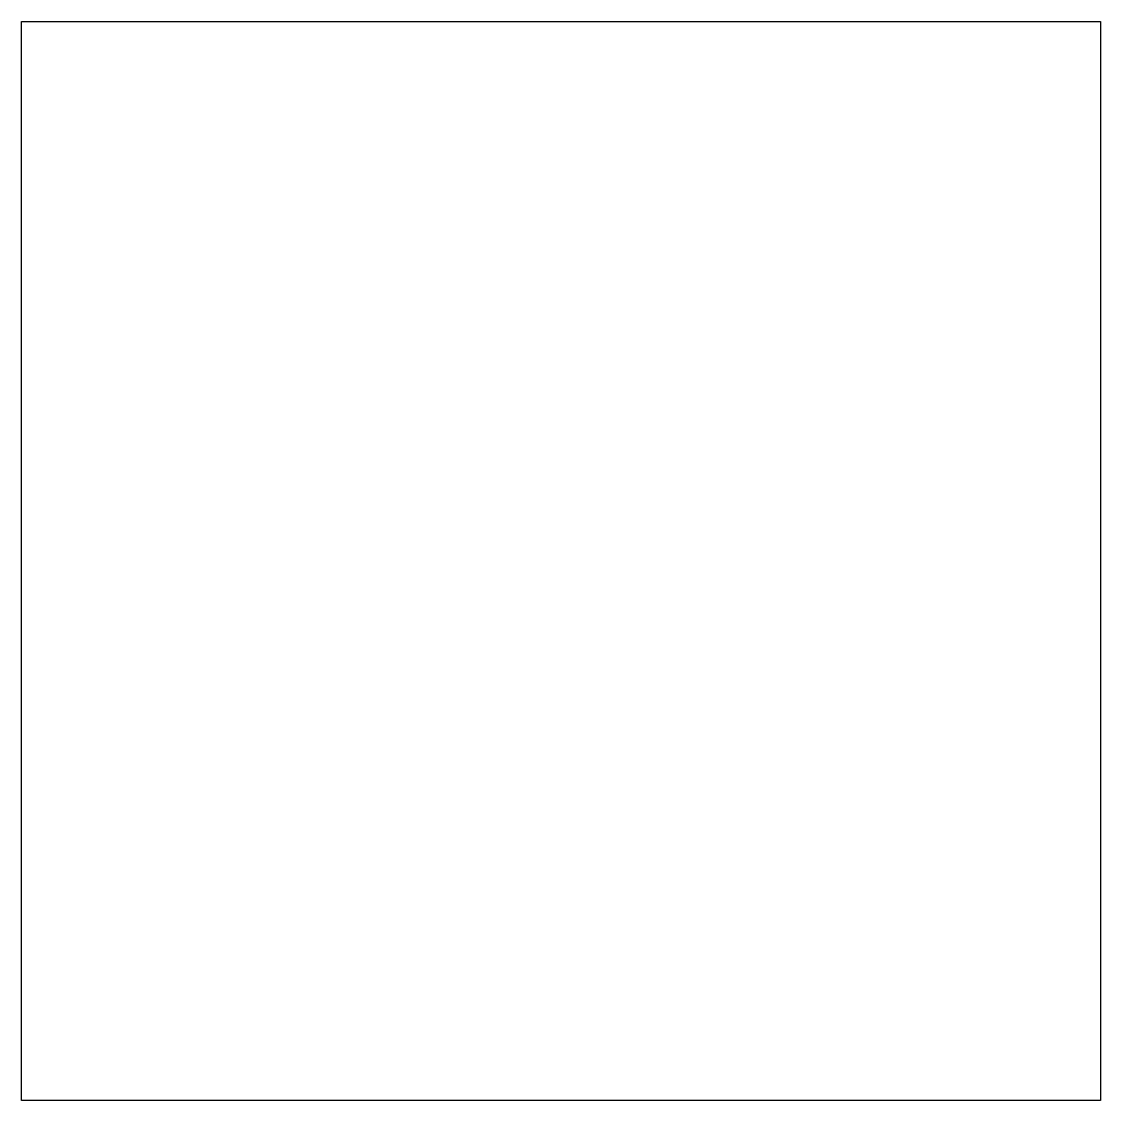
# Model space of a CAD drawing. Header units: inches. Extents: x 0 to 10, y 0 to 10.
import ezdxf

# ---------------------------------------------------------------- set-up
doc = ezdxf.new("R2010")
doc.units = ezdxf.units.IN
doc.header["$MEASUREMENT"] = 0
doc.layers.get('0').update_dxf_attribs({"linetype": 'CONTINUOUS'})

msp = doc.modelspace()

# ---------------------------------------------------------------- linework, layer by layer
for p, q in [((0, 10), (10, 10)), ((0, 0), (0, 10)), ((10, 10), (10, 0)), ((10, 0), (0, 0))]:
    msp.add_line(p, q)

doc.saveas('drawing.dxf')
